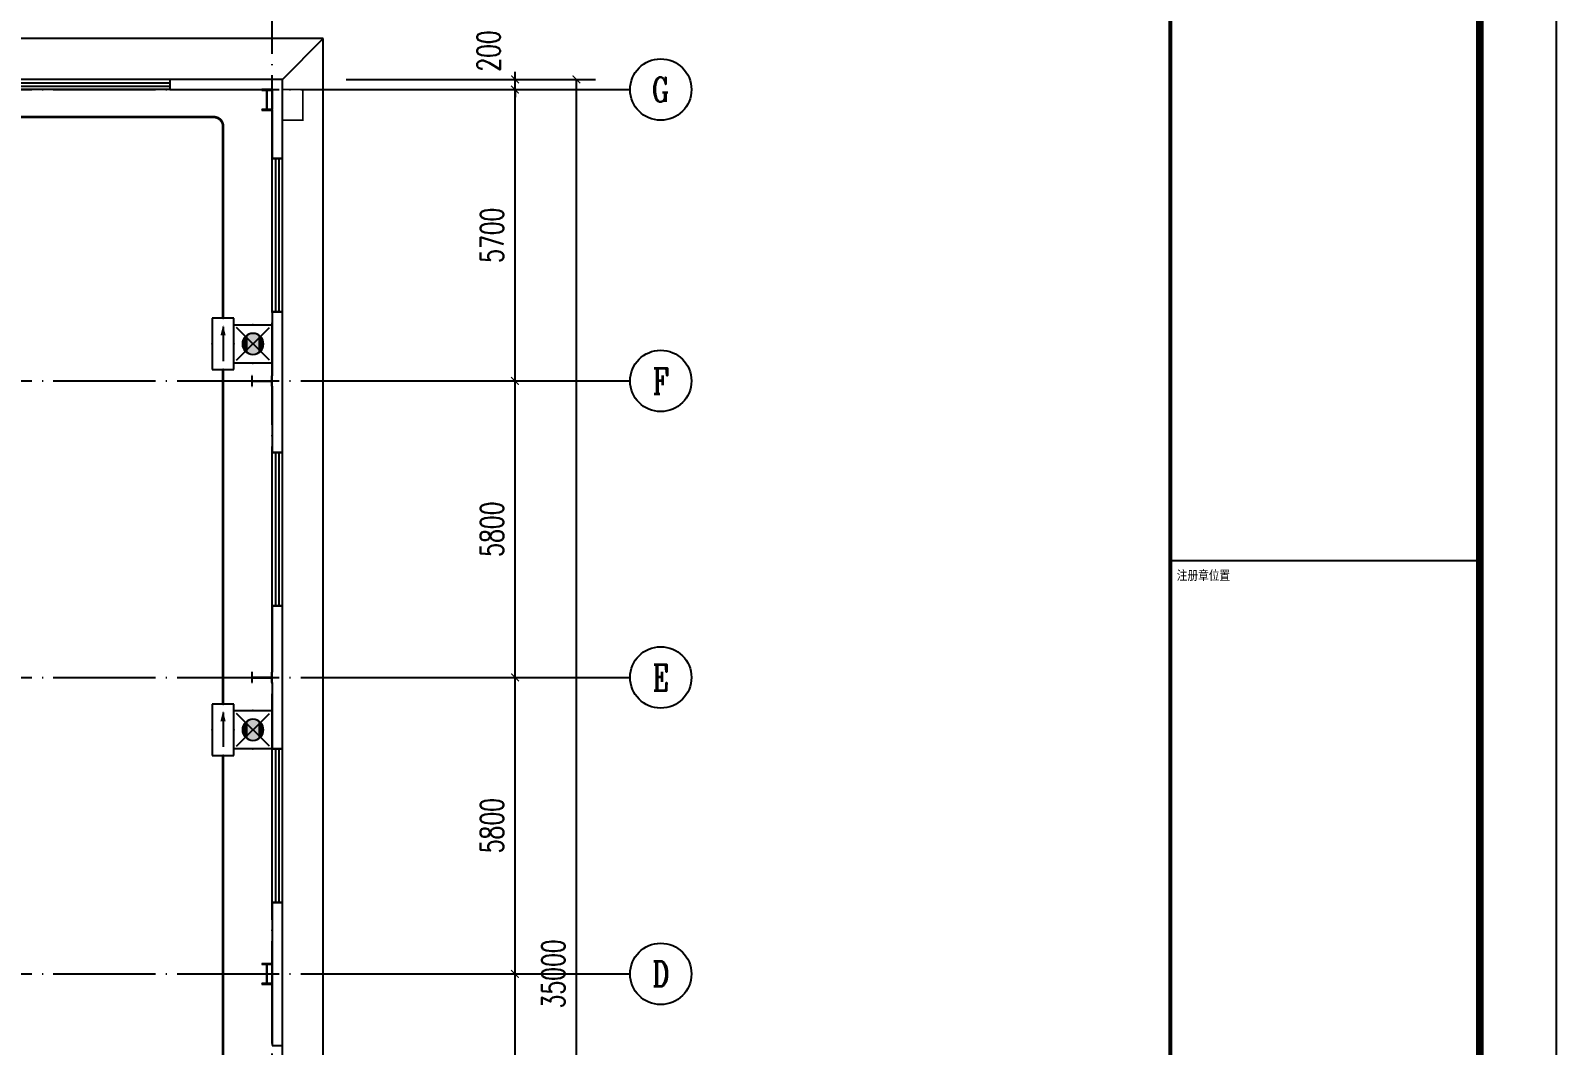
# Model space of a CAD drawing. Extents: x 33088 to 140010, y 13737 to 369010.
# Drawn here: x 92548 to 122393, y 178699 to 198554 of the extents above; entities that cross this region are included whole.
import ezdxf
from ezdxf.enums import TextEntityAlignment as Align

# ---------------------------------------------------------------- set-up
doc = ezdxf.new("R2010")
doc.units = 0
doc.header["$LTSCALE"] = 1000
doc.header["$MEASUREMENT"] = 0
doc.linetypes.add('DOTE', pattern=[2.42, 2, -0.2, 0.02, -0.2])
doc.layers.get('0').update_dxf_attribs({"linetype": 'CONTINUOUS'})
doc.layers.get('DEFPOINTS').update_dxf_attribs({"linetype": 'CONTINUOUS'})
for name, color, linetype in [('AXIS', 3, 'CONTINUOUS'), ('AXIS_TEXT', 7, 'CONTINUOUS'), ('COLUMN', 99, 'CONTINUOUS'), ('DOTE', 1, 'DOTE'), ('EQUIP-照明', 3, 'CONTINUOUS'), ('GROUND', 2, 'CONTINUOUS'), ('PP-PM-TK', 7, 'CONTINUOUS'), ('PUB_TEXT', 7, 'CONTINUOUS'), ('PUB_TITLE', 4, 'CONTINUOUS'), ('WALL', 9, 'CONTINUOUS'), ('WINDOW', 99, 'CONTINUOUS'), ('WIRE-照明', 1, 'CONTINUOUS')]:
    doc.layers.add(name, color=color, linetype=linetype)
doc.styles.add('_TCH_AXIS', font='COMPLEX', dxfattribs={"bigfont": 'GBCBIG'})
doc.styles.add('COMPLEX', font='COMPLEX')
doc.styles.add('DIM_FONT', font='SIMPLEX', dxfattribs={"width": 0.7, "bigfont": 'GBCBIG'})
doc.styles.get("Standard").update_dxf_attribs({"font": 'gbenor.shx', "bigfont": 'gbcbig.shx'})
doc.styles.add('TQ', font='txt.shx', dxfattribs={"width": 0.8, "bigfont": 'hztxt.shx'})
doc.dimstyles.new('DIMN150', dxfattribs={"dimscale": 1.5, "dimtxt": 300, "dimasz": 100, "dimexe": 250, "dimexo": 300, "dimgap": 150, "dimtad": 1, "dimdec": 0, "dimzin": 0, "dimtxsty": 'DIM_FONT', "dimblk": 'ARCHTICK', "dimcen": 0.09, "dimclrt": 7, "dimazin": 3, "dimtfac": 1, "dimtdec": 0, "dimtix": 1, "dimtmove": 0, "dimatfit": 3, "dimtolj": 1, "dimtzin": 0})

# ---------------------------------------------------------------- blocks, each defined once
blk = doc.blocks.new('_ARCHTICK')
at = {"color": 0, "linetype": 'BYBLOCK', "const_width": 0.15}
blk.add_lwpolyline([(-0.5, -0.5), (0.5, 0.5)], dxfattribs=at)
blk = doc.blocks.new('*D56')
at = {"layer": 'AXIS', "color": 0}
for p, q in [((1861107, 92260), (1861107, 97135)), ((1903507, 92260), (1903507, 97135)), ((1861107, 96760), (1903507, 96760))]:
    blk.add_line(p, q, dxfattribs=at)
at = {"layer": 'DEFPOINTS', "color": 0}
for p in [(1903507, 96760), (1861107, 91810), (1903507, 91810)]:
    blk.add_point(p, dxfattribs=at)
at = {"layer": 'AXIS', "color": 0, "xscale": 150, "yscale": 150, "zscale": 150, "rotation": 180}
blk.add_blockref('_ARCHTICK', (1861107, 96760), dxfattribs=at)
at = {"layer": 'AXIS', "color": 0, "xscale": 150, "yscale": 150, "zscale": 150}
blk.add_blockref('_ARCHTICK', (1903507, 96760), dxfattribs=at)
at = {"layer": 'AXIS', "color": 7, "insert": (1882307, 97210), "char_height": 450, "attachment_point": 5, "style": 'DIM_FONT'}
blk.add_mtext('\\A1;42400', dxfattribs=at)
blk = doc.blocks.new('*D63')
at = {"layer": 'AXIS', "color": 0}
for p, q in [((1896307, 92260), (1896307, 95935)), ((1903307, 92260), (1903307, 95935)), ((1896307, 95560), (1903307, 95560))]:
    blk.add_line(p, q, dxfattribs=at)
at = {"layer": 'DEFPOINTS', "color": 0}
for p in [(1903307, 95560), (1896307, 91810), (1903307, 91810)]:
    blk.add_point(p, dxfattribs=at)
at = {"layer": 'AXIS', "color": 0, "xscale": 150, "yscale": 150, "zscale": 150, "rotation": 180}
blk.add_blockref('_ARCHTICK', (1896307, 95560), dxfattribs=at)
at = {"layer": 'AXIS', "color": 0, "xscale": 150, "yscale": 150, "zscale": 150}
blk.add_blockref('_ARCHTICK', (1903307, 95560), dxfattribs=at)
at = {"layer": 'AXIS', "color": 7, "insert": (1899807, 96010), "char_height": 450, "attachment_point": 5, "style": 'DIM_FONT'}
blk.add_mtext('\\A1;7000', dxfattribs=at)
blk = doc.blocks.new('*D64')
at = {"layer": 'AXIS', "color": 0}
for p, q in [((1903307, 92260), (1903307, 95935)), ((1903507, 92260), (1903507, 95935)), ((1903307, 95560), (1903157, 95560)), ((1903307, 95560), (1903507, 95560)), ((1903507, 95560), (1903657, 95560))]:
    blk.add_line(p, q, dxfattribs=at)
at = {"layer": 'DEFPOINTS', "color": 0}
for p in [(1903507, 95560), (1903307, 91810), (1903507, 91810)]:
    blk.add_point(p, dxfattribs=at)
at = {"layer": 'AXIS', "color": 0, "xscale": 150, "yscale": 150, "zscale": 150}
blk.add_blockref('_ARCHTICK', (1903307, 95560), dxfattribs=at)
at = {"layer": 'AXIS', "color": 0, "xscale": 150, "yscale": 150, "zscale": 150, "rotation": 180}
blk.add_blockref('_ARCHTICK', (1903507, 95560), dxfattribs=at)
at = {"layer": 'AXIS', "color": 7, "insert": (1904062, 96077), "char_height": 450, "attachment_point": 5, "style": 'DIM_FONT'}
blk.add_mtext('\\A1;200', dxfattribs=at)
blk = doc.blocks.new('_AXISO')
blk.add_circle((0, 0), 0.5)
at = {"layer": 'AXIS_TEXT', "style": 'COMPLEX', "width": 1.041667}
blk.add_attdef('A', text='', height=0.56, dxfattribs=at).set_placement((-0.25, -0.28), (0.25, -0.28), align=Align.FIT)
blk = doc.blocks.new('*D65')
at = {"layer": 'AXIS', "color": 0}
for p, q in [((1904757, 91010), (1909632, 91010)), ((1909257, 56010), (1909257, 91010)), ((1904757, 56010), (1909632, 56010))]:
    blk.add_line(p, q, dxfattribs=at)
at = {"layer": 'DEFPOINTS', "color": 0}
for p in [(1904307, 91010), (1909257, 91010), (1904307, 56010)]:
    blk.add_point(p, dxfattribs=at)
at = {"layer": 'AXIS', "color": 0, "xscale": 150, "yscale": 150, "zscale": 150}
for p, rotation in [((1909257, 91010), 90), ((1909257, 56010), 270)]:
    blk.add_blockref('_ARCHTICK', p, dxfattribs=dict(at, rotation=rotation))
at = {"layer": 'AXIS', "color": 7, "insert": (1908807, 73510), "char_height": 450, "attachment_point": 5, "rotation": 90, "style": 'DIM_FONT'}
blk.add_mtext('\\A1;35000', dxfattribs=at)
blk = doc.blocks.new('*D69')
at = {"layer": 'AXIS', "color": 0}
for p, q in [((1904757, 73510), (1908432, 73510)), ((1908057, 67710), (1908057, 73510)), ((1904757, 67710), (1908432, 67710))]:
    blk.add_line(p, q, dxfattribs=at)
at = {"layer": 'DEFPOINTS', "color": 0}
for p in [(1904307, 73510), (1908057, 73510), (1904307, 67710)]:
    blk.add_point(p, dxfattribs=at)
at = {"layer": 'AXIS', "color": 0, "xscale": 150, "yscale": 150, "zscale": 150}
for p, rotation in [((1908057, 73510), 90), ((1908057, 67710), 270)]:
    blk.add_blockref('_ARCHTICK', p, dxfattribs=dict(at, rotation=rotation))
at = {"layer": 'AXIS', "color": 7, "insert": (1907607, 70610), "char_height": 450, "attachment_point": 5, "rotation": 90, "style": 'DIM_FONT'}
blk.add_mtext('\\A1;5800', dxfattribs=at)
blk = doc.blocks.new('*D70')
at = {"layer": 'AXIS', "color": 0}
for p, q in [((1904757, 79310), (1908432, 79310)), ((1908057, 73510), (1908057, 79310)), ((1904757, 73510), (1908432, 73510))]:
    blk.add_line(p, q, dxfattribs=at)
at = {"layer": 'DEFPOINTS', "color": 0}
for p in [(1904307, 79310), (1908057, 79310), (1904307, 73510)]:
    blk.add_point(p, dxfattribs=at)
at = {"layer": 'AXIS', "color": 0, "xscale": 150, "yscale": 150, "zscale": 150}
for p, rotation in [((1908057, 79310), 90), ((1908057, 73510), 270)]:
    blk.add_blockref('_ARCHTICK', p, dxfattribs=dict(at, rotation=rotation))
at = {"layer": 'AXIS', "color": 7, "insert": (1907607, 76410), "char_height": 450, "attachment_point": 5, "rotation": 90, "style": 'DIM_FONT'}
blk.add_mtext('\\A1;5800', dxfattribs=at)
blk = doc.blocks.new('*D71')
at = {"layer": 'AXIS', "color": 0}
for p, q in [((1904757, 85110), (1908432, 85110)), ((1908057, 79310), (1908057, 85110)), ((1904757, 79310), (1908432, 79310))]:
    blk.add_line(p, q, dxfattribs=at)
at = {"layer": 'DEFPOINTS', "color": 0}
for p in [(1904307, 85110), (1908057, 85110), (1904307, 79310)]:
    blk.add_point(p, dxfattribs=at)
at = {"layer": 'AXIS', "color": 0, "xscale": 150, "yscale": 150, "zscale": 150}
for p, rotation in [((1908057, 85110), 90), ((1908057, 79310), 270)]:
    blk.add_blockref('_ARCHTICK', p, dxfattribs=dict(at, rotation=rotation))
at = {"layer": 'AXIS', "color": 7, "insert": (1907607, 82210), "char_height": 450, "attachment_point": 5, "rotation": 90, "style": 'DIM_FONT'}
blk.add_mtext('\\A1;5800', dxfattribs=at)
blk = doc.blocks.new('*D72')
at = {"layer": 'AXIS', "color": 0}
for p, q in [((1904757, 90810), (1908432, 90810)), ((1908057, 85110), (1908057, 90810)), ((1904757, 85110), (1908432, 85110))]:
    blk.add_line(p, q, dxfattribs=at)
at = {"layer": 'DEFPOINTS', "color": 0}
for p in [(1904307, 90810), (1908057, 90810), (1904307, 85110)]:
    blk.add_point(p, dxfattribs=at)
at = {"layer": 'AXIS', "color": 0, "xscale": 150, "yscale": 150, "zscale": 150}
for p, rotation in [((1908057, 90810), 90), ((1908057, 85110), 270)]:
    blk.add_blockref('_ARCHTICK', p, dxfattribs=dict(at, rotation=rotation))
at = {"layer": 'AXIS', "color": 7, "insert": (1907607, 87960), "char_height": 450, "attachment_point": 5, "rotation": 90, "style": 'DIM_FONT'}
blk.add_mtext('\\A1;5700', dxfattribs=at)
blk = doc.blocks.new('*D73')
at = {"layer": 'AXIS', "color": 0}
for p, q in [((1908057, 91010), (1908057, 91160)), ((1904757, 91010), (1908432, 91010)), ((1904757, 90810), (1908432, 90810)), ((1908057, 90810), (1908057, 91010)), ((1908057, 90810), (1908057, 90660))]:
    blk.add_line(p, q, dxfattribs=at)
at = {"layer": 'DEFPOINTS', "color": 0}
for p in [(1904307, 91010), (1904307, 90810), (1908057, 91010)]:
    blk.add_point(p, dxfattribs=at)
at = {"layer": 'AXIS', "color": 0, "xscale": 150, "yscale": 150, "zscale": 150}
for p, rotation in [((1908057, 91010), 270), ((1908057, 90810), 90)]:
    blk.add_blockref('_ARCHTICK', p, dxfattribs=dict(at, rotation=rotation))
at = {"layer": 'AXIS', "color": 7, "insert": (1907540, 91565), "char_height": 450, "attachment_point": 5, "rotation": 90, "style": 'DIM_FONT'}
blk.add_mtext('\\A1;200', dxfattribs=at)
blk = doc.blocks.new('$WINLIB2D$00000001')
for p, q in [((-0.5, 0.5), (0.5, 0.5)), ((-0.5, 0.5), (-0.5, -0.5)), ((0.5, -0.5), (0.5, 0.5)), ((0.5, 0.1667), (-0.5, 0.1667)), ((0.5, -0.1667), (-0.5, -0.1667)), ((-0.5, -0.5), (0.5, -0.5))]:
    blk.add_line(p, q)
blk = doc.blocks.new('$EQUIP$00001167')
for p, q in [((-0.429, 0.429), (0.429, -0.429)), ((-0.429, -0.429), (0.429, 0.429))]:
    blk.add_line(p, q)
blk.add_lwpolyline([(-0.5, 0.5), (-0.5, -0.5), (0.5, -0.5), (0.5, 0.5)], close=True)
blk.add_circle((0, 0), 0.275)
for p in [(0, 0.5), (-0.5, 0), (0.5, 0), (0, -0.5)]:
    blk.add_point(p)
for points in [[(-0.238, 0.137), (0.238, 0.137), (-0.275, 0), (0.275, 0)], [(-0.238, -0.137), (0.238, -0.137), (-0.275, 0), (0.275, 0)], [(-0.137, 0.238), (0.137, 0.238), (-0.238, 0.137), (0.238, 0.137)], [(0, 0.275), (0, 0.275), (-0.137, 0.238), (0.137, 0.238)], [(-0.137, -0.238), (0.137, -0.238), (-0.238, -0.137), (0.238, -0.137)], [(0, -0.275), (0, -0.275), (-0.137, -0.238), (0.137, -0.238)]]:
    blk.add_solid(points)
at = {"flags": 9}
blk.add_attdef('A', (0, 0), '', height=0.00002, dxfattribs=at)
blk = doc.blocks.new('$EQUIP$00001686')
for p, q in [((0.72, 0.6), (-0.72, 0.6)), ((-0.72, 0.6), (-0.72, 0)), ((0.72, 0), (0.72, 0.6)), ((-0.72, 0), (0.72, 0))]:
    blk.add_line(p, q)
at = {"color": 7}
blk.add_line((-0.48, 0.3), (0.48, 0.3), dxfattribs=at)
for p in [(0, 0.6), (-0.72, 0.3), (0, 0), (0.72, 0.3)]:
    blk.add_point(p)
blk.add_solid([(-0.24, 0.228), (-0.528, 0.3), (-0.24, 0.372)])
blk = doc.blocks.new('QW1')
at = {"color": 8, "const_width": 30}
blk.add_lwpolyline([(1903507.3, 90209.9), (1903907.3, 90209.9), (1903907.3, 90809.9), (1903507.3, 90809.9)], dxfattribs=at)
at = {"layer": 'AXIS', "color": 8}
for p, q in [((1903307.3, 91809.9), (1903307.3, 97809.9)), ((1904307.3, 90809.9), (1910307.3, 90809.9)), ((1904307.3, 85109.9), (1910307.3, 85109.9)), ((1904307.3, 79309.9), (1910307.3, 79309.9)), ((1904307.3, 73509.9), (1910307.3, 73509.9))]:
    blk.add_line(p, q, dxfattribs=at)
at = {"layer": 'COLUMN', "color": 8}
for p, q in [((1903307.3, 90809.9), (1903107.3, 90809.9)), ((1903107.3, 90809.9), (1903107.3, 90799.9)), ((1903107.3, 90799.9), (1903195.1, 90799.9)), ((1903195.1, 90799.9), (1903200.1, 90794.9)), ((1903200.1, 90794.9), (1903200.1, 90424.9)), ((1903206.1, 90794.9), (1903211.1, 90799.9)), ((1903206.1, 90424.9), (1903206.1, 90794.9)), ((1903211.1, 90799.9), (1903307.3, 90799.9)), ((1903307.3, 90799.9), (1903307.3, 90809.9)), ((1903195.1, 90419.9), (1903107.3, 90419.9)), ((1903107.3, 90419.9), (1903107.3, 90409.9)), ((1903107.3, 90409.9), (1903307.3, 90409.9)), ((1903200.1, 90424.9), (1903195.1, 90419.9)), ((1903211.1, 90419.9), (1903206.1, 90424.9)), ((1903307.3, 90419.9), (1903211.1, 90419.9)), ((1903307.3, 90409.9), (1903307.3, 90419.9)), ((1902917.3, 85209.9), (1902907.3, 85209.9)), ((1902907.3, 85209.9), (1902907.3, 85009.9)), ((1902917.3, 85113.7), (1902917.3, 85209.9)), ((1902922.3, 85108.7), (1902917.3, 85113.7)), ((1902917.3, 85097.7), (1902922.3, 85102.7)), ((1902917.3, 85009.9), (1902917.3, 85097.7)), ((1903292.3, 85108.7), (1902922.3, 85108.7)), ((1902922.3, 85102.7), (1903292.3, 85102.7)), ((1903297.3, 85113.7), (1903292.3, 85108.7)), ((1903292.3, 85102.7), (1903297.3, 85097.7)), ((1903307.3, 85209.9), (1903297.3, 85209.9)), ((1903297.3, 85209.9), (1903297.3, 85113.7)), ((1903297.3, 85097.7), (1903297.3, 85009.9)), ((1903307.3, 85009.9), (1903307.3, 85209.9)), ((1902907.3, 85009.9), (1902917.3, 85009.9)), ((1903297.3, 85009.9), (1903307.3, 85009.9)), ((1902917.3, 79409.9), (1902907.3, 79409.9)), ((1902907.3, 79409.9), (1902907.3, 79209.9)), ((1902917.3, 79313.7), (1902917.3, 79409.9)), ((1903307.3, 79409.9), (1903297.3, 79409.9)), ((1903297.3, 79409.9), (1903297.3, 79313.7)), ((1903307.3, 79209.9), (1903307.3, 79409.9)), ((1902907.3, 79209.9), (1902917.3, 79209.9)), ((1902922.3, 79308.7), (1902917.3, 79313.7)), ((1902917.3, 79297.7), (1902922.3, 79302.7)), ((1902917.3, 79209.9), (1902917.3, 79297.7)), ((1903292.3, 79308.7), (1902922.3, 79308.7)), ((1902922.3, 79302.7), (1903292.3, 79302.7)), ((1903297.3, 79313.7), (1903292.3, 79308.7)), ((1903292.3, 79302.7), (1903297.3, 79297.7)), ((1903297.3, 79297.7), (1903297.3, 79209.9)), ((1903297.3, 79209.9), (1903307.3, 79209.9)), ((1903307.3, 73709.9), (1903107.3, 73709.9)), ((1903107.3, 73709.9), (1903107.3, 73699.9)), ((1903107.3, 73699.9), (1903195.1, 73699.9)), ((1903195.1, 73699.9), (1903200.1, 73694.9)), ((1903200.1, 73694.9), (1903200.1, 73324.9)), ((1903206.1, 73694.9), (1903211.1, 73699.9)), ((1903206.1, 73324.9), (1903206.1, 73694.9)), ((1903211.1, 73699.9), (1903307.3, 73699.9)), ((1903307.3, 73699.9), (1903307.3, 73709.9)), ((1903195.1, 73319.9), (1903107.3, 73319.9)), ((1903107.3, 73319.9), (1903107.3, 73309.9)), ((1903107.3, 73309.9), (1903307.3, 73309.9)), ((1903200.1, 73324.9), (1903195.1, 73319.9)), ((1903211.1, 73319.9), (1903206.1, 73324.9)), ((1903307.3, 73319.9), (1903211.1, 73319.9)), ((1903307.3, 73309.9), (1903307.3, 73319.9))]:
    blk.add_line(p, q, dxfattribs=at)
at = {"layer": 'DOTE', "color": 8}
for p, q in [((1903307.3, 55209.9), (1903307.3, 91809.9)), ((1860307.3, 90809.9), (1904307.3, 90809.9)), ((1860307.3, 85109.9), (1904307.3, 85109.9)), ((1860307.3, 79309.9), (1904307.3, 79309.9)), ((1860307.3, 73509.9), (1904307.3, 73509.9))]:
    blk.add_line(p, q, dxfattribs=at)
at = {"layer": 'GROUND', "color": 8}
for p, q in [((1904307.3, 91809.9), (1895120.3, 91809.9)), ((1903507.3, 91009.9), (1904307.3, 91809.9)), ((1904307.3, 55209.9), (1904307.3, 91809.9)), ((1903507.3, 91009.9), (1895120.3, 91009.9)), ((1903507.3, 56009.9), (1903507.3, 91009.9))]:
    blk.add_line(p, q, dxfattribs=at)
at = {"layer": 'WALL', "color": 8}
for p, q in [((1903507.3, 91009.9), (1901307.3, 91009.9)), ((1901307.3, 91009.9), (1901307.3, 90809.9)), ((1901307.3, 90809.9), (1903107.3, 90809.9)), ((1903307.3, 90799.9), (1903307.3, 90419.9)), ((1903507.3, 89459.9), (1903507.3, 91009.9)), ((1903307.3, 90409.9), (1903307.3, 89459.9)), ((1903307.3, 89459.9), (1903507.3, 89459.9)), ((1903507.3, 86459.9), (1903307.3, 86459.9)), ((1903307.3, 86459.9), (1903307.3, 85209.9)), ((1903507.3, 85107.8), (1903507.3, 86459.9)), ((1903507.3, 83709.9), (1903507.3, 85107.8)), ((1903307.3, 85009.9), (1903307.3, 83709.9)), ((1903307.3, 83709.9), (1903507.3, 83709.9)), ((1903507.3, 80709.9), (1903307.3, 80709.9)), ((1903307.3, 80709.9), (1903307.3, 79409.9)), ((1903507.3, 79307.8), (1903507.3, 80709.9)), ((1903307.3, 79209.9), (1903307.3, 77909.9)), ((1903507.3, 77909.9), (1903507.3, 79307.8)), ((1903307.3, 77909.9), (1903507.3, 77909.9)), ((1903507.3, 74909.9), (1903307.3, 74909.9)), ((1903307.3, 74909.9), (1903307.3, 72109.9)), ((1903507.3, 72109.9), (1903507.3, 74909.9)), ((1903307.3, 72109.9), (1903507.3, 72109.9))]:
    blk.add_line(p, q, dxfattribs=at)
at = {"layer": 'AXIS', "color": 8}
ref = blk.add_blockref('_AXISO', (1910907.3, 90809.9), dxfattribs=dict(at, xscale=1200, yscale=1200, zscale=1200))
ref.add_attrib('A', 'G', dxfattribs={"layer": 'AXIS_TEXT', "color": 8, "height": 480.7, "style": '_TCH_AXIS', "width": 0.833333}).set_placement((1910735.6, 90569.5), (1911079, 90569.5), align=Align.FIT)
ref = blk.add_blockref('_AXISO', (1910907.3, 85109.9), dxfattribs=dict(at, xscale=1200, yscale=1200, zscale=1200))
ref.add_attrib('A', 'F', dxfattribs={"layer": 'AXIS_TEXT', "color": 8, "height": 506.1, "style": '_TCH_AXIS', "width": 0.8125}).set_placement((1910750.6, 84856.8), (1911063.9, 84856.8), align=Align.FIT)
ref = blk.add_blockref('_AXISO', (1910907.3, 79309.9), dxfattribs=dict(at, xscale=1200, yscale=1200, zscale=1200))
ref.add_attrib('A', 'E', dxfattribs={"layer": 'AXIS_TEXT', "color": 8, "height": 506.1, "style": '_TCH_AXIS', "width": 0.8125}).set_placement((1910750.6, 79056.8), (1911063.9, 79056.8), align=Align.FIT)
ref = blk.add_blockref('_AXISO', (1910907.3, 73509.9), dxfattribs=dict(at, xscale=1200, yscale=1200, zscale=1200))
ref.add_attrib('A', 'D', dxfattribs={"layer": 'AXIS_TEXT', "color": 8, "height": 493.2, "style": '_TCH_AXIS', "width": 0.823529}).set_placement((1910742.9, 73263.3), (1911071.7, 73263.3), align=Align.FIT)
at = {"layer": 'WINDOW', "color": 8, "xscale": 3000, "zscale": 3000}
for p, yscale, rotation in [((1899807.3, 90909.9), -200, 180), ((1903407.3, 87959.9), 200, 90), ((1903407.3, 82209.9), 200, 90), ((1903407.3, 76409.9), 200, 90)]:
    blk.add_blockref('$WINLIB2D$00000001', p, dxfattribs=dict(at, yscale=yscale, rotation=rotation))
at = {"layer": 'AXIS', "color": 8}
for p1, p2, distance, picture, middle in [((1861107.3, 91809.9), (1903507.3, 91809.9), 4950, '*D56', (1882307.3, 97209.9)), ((1896307.3, 91809.9), (1903307.3, 91809.9), 3750, '*D63', (1899807.3, 96009.9)), ((1904307.3, 56009.9), (1904307.3, 91009.9), -4950, '*D65', (1908807.3, 73509.9)), ((1904307.3, 85109.9), (1904307.3, 90809.9), -3750, '*D72', (1907607.3, 87959.9)), ((1904307.3, 79309.9), (1904307.3, 85109.9), -3750, '*D71', (1907607.3, 82209.9)), ((1904307.3, 73509.9), (1904307.3, 79309.9), -3750, '*D70', (1907607.3, 76409.9)), ((1904307.3, 67709.9), (1904307.3, 73509.9), -3750, '*D69', (1907607.3, 70609.9))]:
    dim = blk.add_aligned_dim(p1=p1, p2=p2, distance=distance, dimstyle='DIMN150', dxfattribs=at)
    dim.commit()
    dim.dimension.update_dxf_attribs({"geometry": picture, "text_midpoint": middle})
for base, p1, p2, angle, picture, middle in [((1903507.3, 95559.9), (1903307.3, 91809.9), (1903507.3, 91809.9), 0, '*D64', (1904062.3, 96077.4)), ((1908057.3, 91009.9), (1904307.3, 90809.9), (1904307.3, 91009.9), 90, '*D73', (1907539.8, 91564.9))]:
    dim = blk.add_linear_dim(base=base, p1=p1, p2=p2, angle=angle, dimstyle='DIMN150', dxfattribs=at)
    dim.commit()
    dim.dimension.update_dxf_attribs({"geometry": picture, "text_midpoint": middle, "dimtype": 161})

msp = doc.modelspace()

# ---------------------------------------------------------------- linework, layer by layer
at = {"layer": 'PP-PM-TK', "color": 4}
msp.add_line((114843, 188186), (120893, 188186), dxfattribs=at)
at = {"layer": 'PP-PM-TK', "color": 4, "const_width": 77}
msp.add_lwpolyline([(114843, 208593), (114843, 148593)], dxfattribs=at)
at = {"layer": 'PUB_TITLE'}
msp.add_lwpolyline([(33293, 147093), (122393, 147093), (122393, 210093), (33293, 210093)], close=True, dxfattribs=at)
at = {"layer": 'PUB_TITLE', "const_width": 150}
msp.add_lwpolyline([(37043, 148593), (120893, 148593), (120893, 208593), (37043, 208593)], close=True, dxfattribs=at)
at = {"layer": 'WIRE-照明', "linetype": 'CONTINUOUS', "const_width": 52.5}
msp.add_lwpolyline([(96314, 192928), (96314, 196681, 0.414214), (96134, 196861), (92274, 196861)], format="xyb", dxfattribs=at)
for points in [[(96314, 191920), (96314, 185378)], [(96314, 184370), (96314, 175553)]]:
    msp.add_lwpolyline(points, dxfattribs=at)

# ---------------------------------------------------------------- block references
msp.add_blockref('QW1', (-1806033, 106589))
at = {"layer": 'EQUIP-照明', "rotation": 270}
for name, p, xscale, yscale, zscale in [('$EQUIP$00001686', (96104, 192424), 700, 700, 700), ('$EQUIP$00001167', (96899, 192424), -750, 750, 750), ('$EQUIP$00001686', (96104, 184874), 700, 700, 700), ('$EQUIP$00001167', (96899, 184874), -750, 750, 750)]:
    msp.add_blockref(name, p, dxfattribs=dict(at, xscale=xscale, yscale=yscale, zscale=zscale))

# ---------------------------------------------------------------- texts
at = {"layer": 'PUB_TEXT', "color": 2, "style": 'TQ'}
msp.add_text('注册章位置', height=209, dxfattribs=at).set_placement((114966, 187786))

doc.saveas('drawing.dxf')
